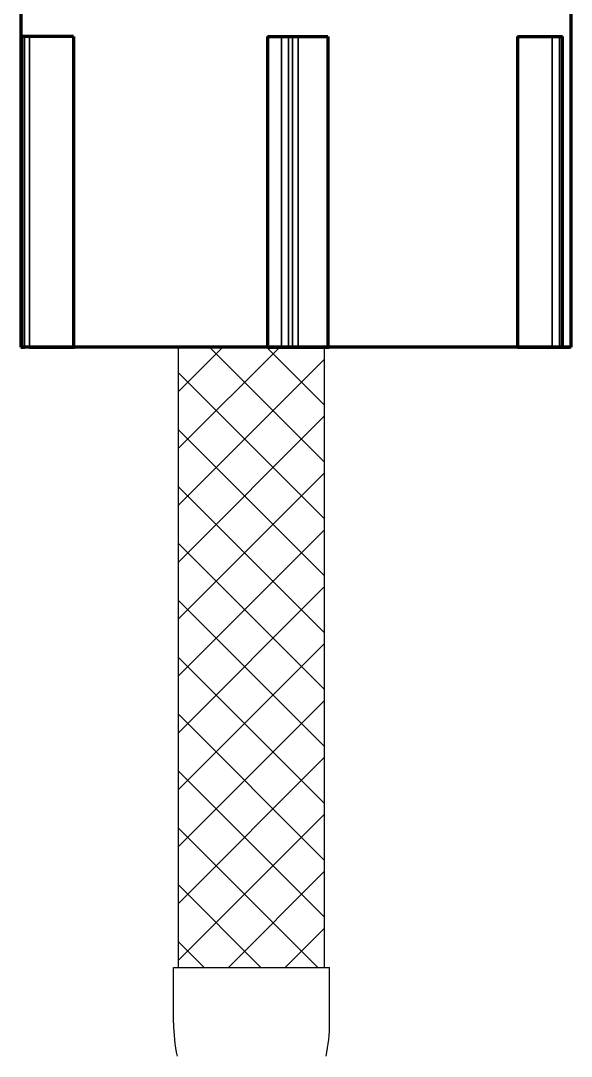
# Model space of a CAD drawing. Header units: millimetres. Extents: x 4859 to 5453, y 1404 to 2244.
# Drawn here: x 5303.1 to 5346.6, y 1504.9 to 1586.6 of the extents above; entities that cross this region are included whole.
import ezdxf

# ---------------------------------------------------------------- set-up
doc = ezdxf.new("R2010")
doc.units = ezdxf.units.MM
doc.layers.add('7_ALL_FEATURES', color=7, linetype='Continuous')

msp = doc.modelspace()

# ---------------------------------------------------------------- linework, layer by layer
at = {"linetype": 'Continuous', "lineweight": 70, "extrusion": (0, 1, 0)}
for p, q in [((5303.107, 1600.847), (5303.107, 1560.847)), ((5346.607, 1560.847), (5346.607, 1600.847)), ((5303.168, 1585.347), (5303.248, 1585.347)), ((5303.168, 1585.347), (5303.168, 1560.847)), ((5303.408, 1585.347), (5303.248, 1585.347)), ((5303.812, 1585.347), (5303.408, 1585.347)), ((5307.288, 1585.347), (5303.812, 1585.347)), ((5307.288, 1585.347), (5307.288, 1560.847)), ((5322.609, 1585.347), (5322.609, 1560.847)), ((5322.609, 1585.347), (5323.706, 1585.347)), ((5323.706, 1585.347), (5324.257, 1585.347)), ((5324.257, 1585.347), (5324.577, 1585.347)), ((5324.577, 1585.347), (5325.029, 1585.347)), ((5325.029, 1585.347), (5327.36, 1585.347)), ((5327.36, 1585.347), (5327.36, 1560.847)), ((5342.36, 1585.347), (5345.095, 1585.347)), ((5342.36, 1585.347), (5342.36, 1560.847)), ((5345.095, 1585.347), (5345.683, 1585.347)), ((5345.683, 1585.347), (5345.843, 1585.347)), ((5345.843, 1585.347), (5345.924, 1585.347)), ((5345.924, 1560.847), (5345.924, 1585.347)), ((5303.107, 1560.847), (5303.168, 1560.847)), ((5303.168, 1560.847), (5303.285, 1560.847)), ((5303.168, 1560.847), (5303.248, 1560.847)), ((5303.328, 1560.847), (5303.248, 1560.847)), ((5303.408, 1560.847), (5303.248, 1560.847)), ((5304.924, 1560.847), (5303.285, 1560.847)), ((5303.328, 1560.847), (5303.408, 1560.847)), ((5303.812, 1560.847), (5303.408, 1560.847)), ((5303.812, 1560.847), (5303.408, 1560.847)), ((5303.79, 1560.847), (5303.87, 1560.847)), ((5303.812, 1560.847), (5307.288, 1560.847)), ((5307.288, 1560.847), (5303.812, 1560.847)), ((5303.822, 1560.847), (5304.968, 1560.847)), ((5303.951, 1560.847), (5303.87, 1560.847)), ((5303.951, 1560.847), (5304.031, 1560.847)), ((5304.031, 1560.847), (5304.618, 1560.847)), ((5307.354, 1560.847), (5304.618, 1560.847)), ((5307.288, 1560.847), (5304.924, 1560.847)), ((5304.968, 1560.847), (5307.354, 1560.847)), ((5322.427, 1560.847), (5307.288, 1560.847)), ((5342.36, 1560.847), (5322.003, 1560.847)), ((5327.36, 1560.847), (5322.609, 1560.847)), ((5322.609, 1560.847), (5323.706, 1560.847)), ((5322.609, 1560.847), (5323.706, 1560.847)), ((5325.05, 1560.847), (5322.719, 1560.847)), ((5322.719, 1560.847), (5327.47, 1560.847)), ((5324.257, 1560.847), (5323.706, 1560.847)), ((5323.706, 1560.847), (5324.257, 1560.847)), ((5324.417, 1560.847), (5324.257, 1560.847)), ((5324.257, 1560.847), (5324.577, 1560.847)), ((5324.417, 1560.847), (5324.577, 1560.847)), ((5325.029, 1560.847), (5324.577, 1560.847)), ((5324.577, 1560.847), (5325.029, 1560.847)), ((5325.029, 1560.847), (5327.36, 1560.847)), ((5325.029, 1560.847), (5327.36, 1560.847)), ((5325.05, 1560.847), (5325.502, 1560.847)), ((5325.662, 1560.847), (5325.502, 1560.847)), ((5325.662, 1560.847), (5325.822, 1560.847)), ((5325.822, 1560.847), (5326.372, 1560.847)), ((5327.47, 1560.847), (5326.372, 1560.847)), ((5342.36, 1560.847), (5345.095, 1560.847)), ((5344.746, 1560.847), (5342.36, 1560.847)), ((5342.36, 1560.847), (5345.095, 1560.847)), ((5345.902, 1560.847), (5342.425, 1560.847)), ((5342.425, 1560.847), (5344.79, 1560.847)), ((5345.891, 1560.847), (5344.746, 1560.847)), ((5344.79, 1560.847), (5346.428, 1560.847)), ((5345.683, 1560.847), (5345.095, 1560.847)), ((5345.095, 1560.847), (5345.683, 1560.847)), ((5345.763, 1560.847), (5345.683, 1560.847)), ((5345.683, 1560.847), (5345.843, 1560.847)), ((5345.763, 1560.847), (5345.843, 1560.847)), ((5345.924, 1560.847), (5345.843, 1560.847)), ((5345.843, 1560.847), (5345.924, 1560.847)), ((5345.902, 1560.847), (5346.305, 1560.847)), ((5346.607, 1560.847), (5345.924, 1560.847)), ((5346.385, 1560.847), (5346.305, 1560.847)), ((5346.385, 1560.847), (5346.466, 1560.847)), ((5346.546, 1560.847), (5346.428, 1560.847))]:
    msp.add_line(p, q, dxfattribs=at)
at = {"linetype": 'Continuous', "lineweight": 35, "extrusion": (0, 1, 0)}
for p, q in [((5303.248, 1585.347), (5303.248, 1560.847)), ((5303.408, 1585.347), (5303.408, 1560.847)), ((5303.812, 1585.347), (5303.812, 1560.847)), ((5323.706, 1585.347), (5323.706, 1560.847)), ((5324.257, 1585.347), (5324.257, 1560.847)), ((5324.577, 1585.347), (5324.577, 1560.847)), ((5325.029, 1585.347), (5325.029, 1560.847)), ((5345.095, 1585.347), (5345.095, 1560.847)), ((5345.683, 1585.347), (5345.683, 1560.847)), ((5345.843, 1585.347), (5345.843, 1560.847))]:
    msp.add_line(p, q, dxfattribs=at)
at = {"linetype": 'Continuous'}
for p, q in [((5315.585, 1557.348), (5319.084, 1560.847)), ((5315.585, 1552.858), (5323.574, 1560.847)), ((5327.112, 1551.764), (5318.029, 1560.847)), ((5327.112, 1556.254), (5322.519, 1560.847)), ((5327.112, 1560.744), (5327.009, 1560.847)), ((5315.585, 1548.368), (5327.112, 1559.895)), ((5327.112, 1547.274), (5315.585, 1558.801)), ((5315.585, 1543.878), (5327.112, 1555.404)), ((5327.112, 1542.784), (5315.585, 1554.311)), ((5315.585, 1539.388), (5327.112, 1550.914)), ((5327.112, 1538.294), (5315.585, 1549.821)), ((5315.585, 1534.897), (5327.112, 1546.424)), ((5327.112, 1533.804), (5315.585, 1545.33)), ((5315.585, 1530.407), (5327.112, 1541.934)), ((5327.112, 1529.314), (5315.585, 1540.84)), ((5315.585, 1525.917), (5327.112, 1537.444)), ((5327.112, 1524.823), (5315.585, 1536.35)), ((5315.585, 1521.427), (5327.112, 1532.954)), ((5327.112, 1520.333), (5315.585, 1531.86)), ((5315.585, 1516.937), (5327.112, 1528.464)), ((5327.112, 1515.843), (5315.585, 1527.37)), ((5315.585, 1512.447), (5327.112, 1523.974)), ((5326.58, 1511.885), (5315.585, 1522.88)), ((5319.513, 1511.885), (5327.112, 1519.483)), ((5322.09, 1511.885), (5315.585, 1518.39)), ((5324.003, 1511.885), (5327.112, 1514.993)), ((5317.6, 1511.885), (5315.585, 1513.899))]:
    msp.add_line(p, q, dxfattribs=at)
at = {"linetype": 'Continuous', "lineweight": 70, "extrusion": (0, 1, 0)}
msp.add_point((5325.039, 1560.847), dxfattribs=at)
at = {"layer": '7_ALL_FEATURES', "color": 7, "linetype": 'Continuous'}
for p, q in [((5315.585, 1511.885), (5315.585, 1560.847)), ((5327.112, 1511.885), (5327.112, 1560.847)), ((5315.184, 1507.515), (5315.184, 1511.885)), ((5315.184, 1511.885), (5327.513, 1511.885)), ((5327.513, 1507.515), (5327.513, 1511.885))]:
    msp.add_line(p, q, dxfattribs=at)
for centre, start, end in [((5327.799, 1507.515), 180, 192.10838), ((5314.898, 1507.515), 347.89162, 0)]:
    msp.add_arc(centre, 12.615, start, end, dxfattribs=at)

doc.saveas('drawing.dxf')
